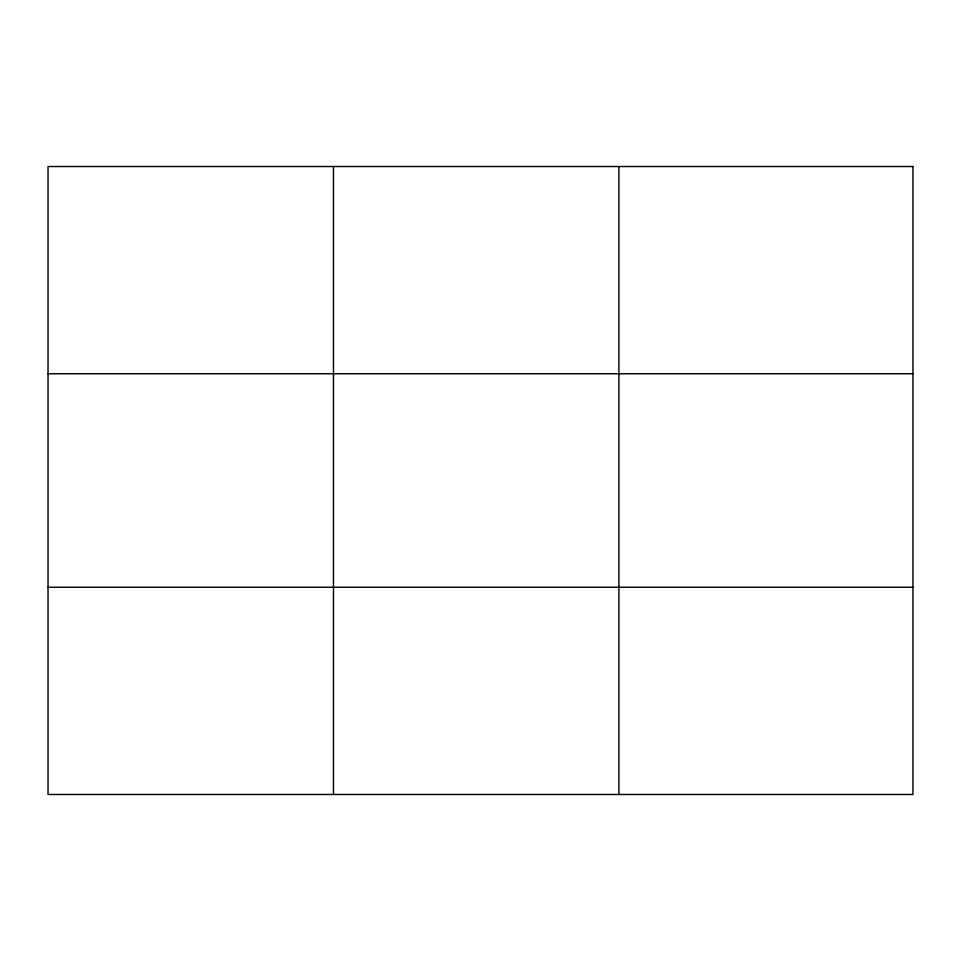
<?xml version="1.0" encoding="UTF-8"?>
<svg xmlns="http://www.w3.org/2000/svg" width="961" height="961" viewBox="0 0 961 961"><rect width="100%" height="100%" fill="white"/><g stroke="black" fill="none" stroke-linecap="round" stroke-linejoin="round"><path stroke-width="1.44" d="M333.467 794.483L333.467 166.517M618.884 794.483L618.884 166.517M48.05 373.745L912.95 373.745M48.05 587.255L912.95 587.255M912.95 166.517L912.95 794.483L48.05 794.483L48.05 166.517L912.95 166.517"/></g></svg>
